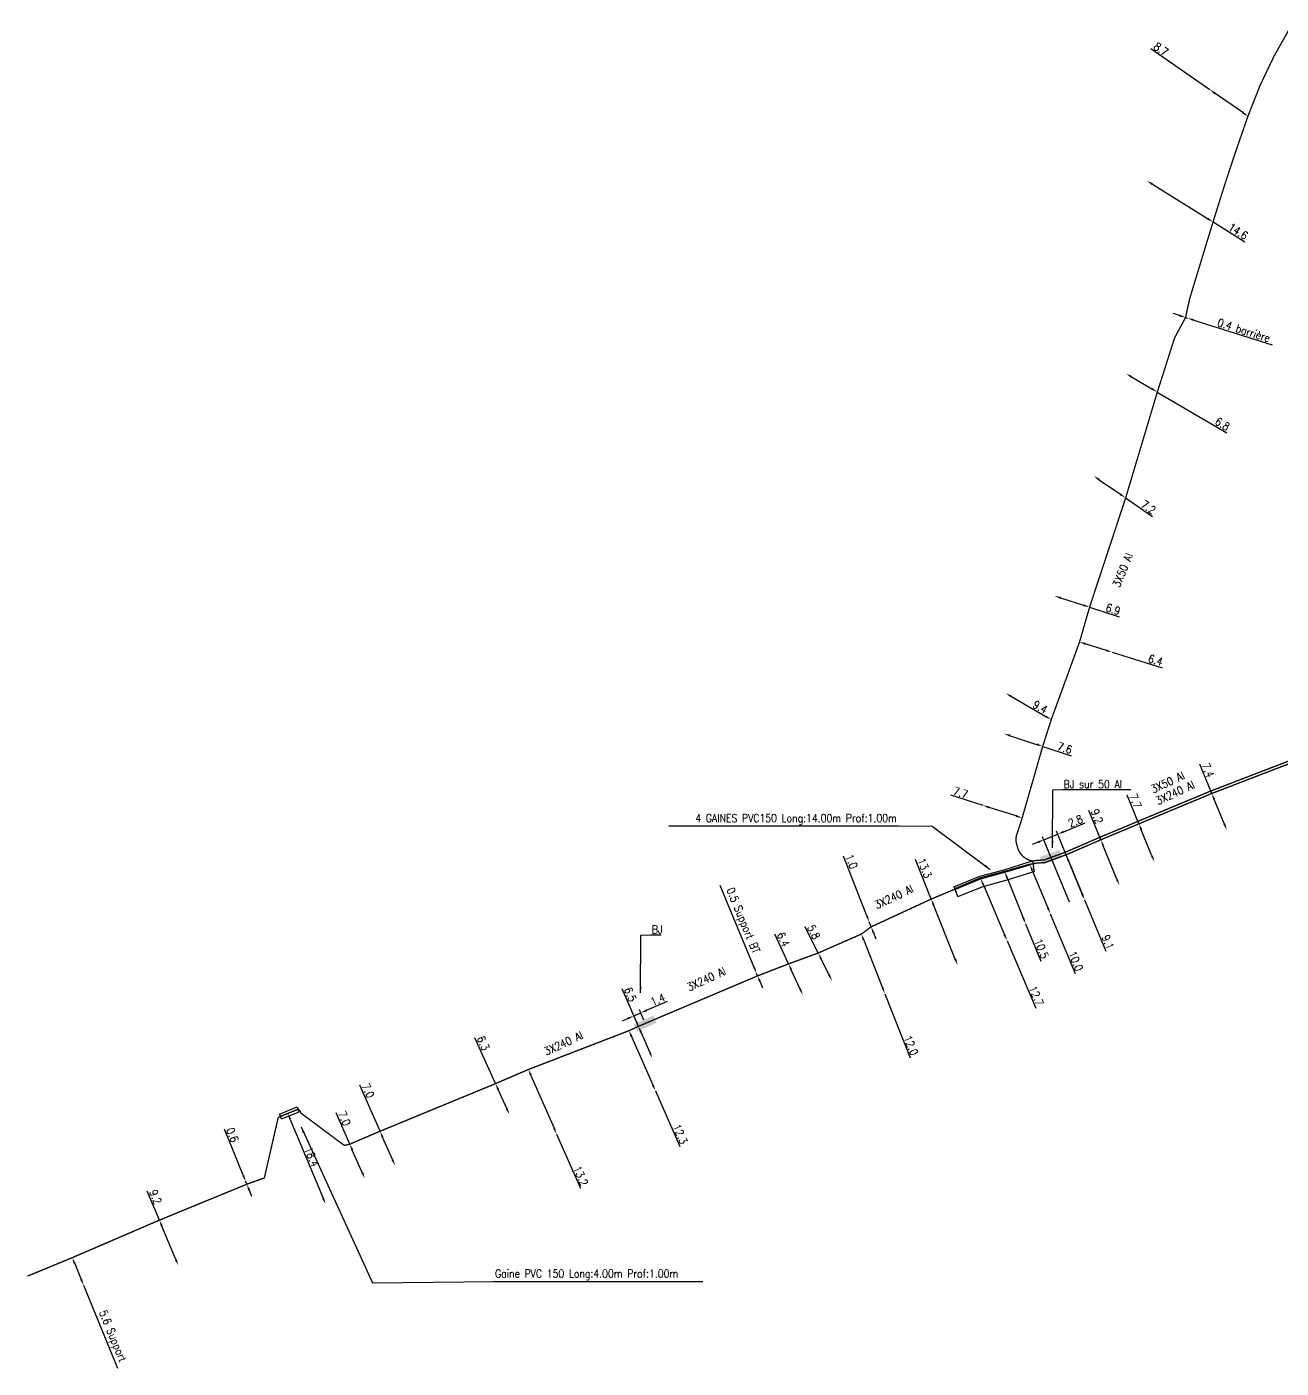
# Model space of a CAD drawing. Header units: millimetres. Extents: x 168000 to 168978, y 138000 to 138802.
# Drawn here: x 167999.9 to 168235, y 138185.5 to 138436.9 of the extents above; entities that cross this region are included whole.
import ezdxf
from ezdxf.enums import TextEntityAlignment as Align

# ---------------------------------------------------------------- set-up
doc = ezdxf.new("R2010")
doc.units = ezdxf.units.MM
doc.header["$PDMODE"] = 34
doc.layers.get('0').update_dxf_attribs({"linetype": 'CONTINUOUS'})
doc.layers.get('DEFPOINTS').update_dxf_attribs({"linetype": 'CONTINUOUS'})
for name, color, linetype in [('M_120', 5, 'M_ST_13'), ('M_300', 7, 'CONTINUOUS'), ('M_400', 7, 'CONTINUOUS')]:
    doc.layers.add(name, color=color, linetype=linetype)
doc.styles.add('M_ROMANS', font='ROMANS.shx', dxfattribs={"width": 0.75})
doc.styles.get("Standard").update_dxf_attribs({"font": 'romans.shx', "width": 0.85})
doc.linetypes.add('M_ST_13', pattern='A,5,-0.3,["oo",Standard,S=1.5,R=0,X=0,Y=-0.5],-3', length=8.3)
doc.dimstyles.get("Standard").update_dxf_attribs({"dimtxt": 1.5, "dimasz": 1.2, "dimexe": 0.625, "dimexo": 0.625, "dimgap": 0.25, "dimtad": 1, "dimdec": 1, "dimzin": 0, "dimdsep": 46, "dimtxsty": 'Standard', "dimcen": -0.5, "dimadec": 0, "dimazin": 0, "dimtfac": 1, "dimtdec": 1, "dimtmove": 0, "dimatfit": 3, "dimfxl": 1, "dimtolj": 1, "dimtzin": 0, "dimarcsym": 0})

# ---------------------------------------------------------------- blocks, each defined once
blk = doc.blocks.new('M_300_03')
at = {"color": 0, "linetype": 'Continuous'}
blk.add_solid([(-2, 0.75), (-2, -0.75), (2, 0.75), (2, -0.75)], dxfattribs=at)
at = {"color": 0, "linetype": 'Continuous', "style": 'M_ROMANS', "width": 0.75, "flags": 3}
for tag, p in [('DEF_LEG', (0, -10)), ('DEF_COUP', (0, -12.5)), ('DEF_TYPE', (0, -15))]:
    blk.add_attdef(tag, text='', height=1.2, dxfattribs=at).set_placement(p, align=Align.MIDDLE)
blk = doc.blocks.new('*D8')
at = {"layer": 'DEFPOINTS', "color": 0, "linetype": 'Continuous'}
for p in [(168093.87, 138241.5), (168099.17, 138229.4), (168099.17, 138229.4)]:
    blk.add_point(p, dxfattribs=at)
at = {"layer": 'M_120', "color": 0, "linetype": 'Continuous', "lineweight": -2}
for p, q in [((168094.36, 138240.4), (168098.69, 138230.5)), ((168099.17, 138229.4), (168103.62, 138219.26))]:
    blk.add_line(p, q, dxfattribs=at)
at = {"layer": 'M_120', "color": 0, "linetype": 'Continuous'}
for points in [[(168094.54, 138240.48), (168094.17, 138240.32), (168093.87, 138241.5)], [(168098.87, 138230.58), (168098.51, 138230.42), (168099.17, 138229.4)]]:
    blk.add_solid(points, dxfattribs=at)
at = {"layer": 'M_120', "color": 0, "linetype": 'Continuous', "insert": (168103.69, 138221.58), "char_height": 1.5, "attachment_point": 5, "rotation": 293.6582}
blk.add_mtext('\\A1;13.2', dxfattribs=at)
blk = doc.blocks.new('*D9')
at = {"layer": 'DEFPOINTS', "color": 0, "linetype": 'Continuous'}
for p in [(168112.74, 138248.78), (168117.67, 138237.51), (168117.67, 138237.51)]:
    blk.add_point(p, dxfattribs=at)
at = {"layer": 'M_120', "color": 0, "linetype": 'Continuous', "lineweight": -2}
for p, q in [((168113.22, 138247.68), (168117.19, 138238.61)), ((168117.67, 138237.51), (168122.24, 138227.07))]:
    blk.add_line(p, q, dxfattribs=at)
at = {"layer": 'M_120', "color": 0, "linetype": 'Continuous'}
for points in [[(168113.4, 138247.76), (168113.03, 138247.6), (168112.74, 138248.78)], [(168117.37, 138238.69), (168117.01, 138238.53), (168117.67, 138237.51)]]:
    blk.add_solid(points, dxfattribs=at)
at = {"layer": 'M_120', "color": 0, "linetype": 'Continuous', "insert": (168122.32, 138229.4), "char_height": 1.5, "attachment_point": 5, "rotation": 293.6582}
blk.add_mtext('\\A1;12.3', dxfattribs=at)
blk = doc.blocks.new('*D10')
at = {"layer": 'DEFPOINTS', "color": 0, "linetype": 'Continuous'}
for p in [(168113.65, 138251.55), (168114.51, 138249.58), (168115.79, 138250.14)]:
    blk.add_point(p, dxfattribs=at)
at = {"layer": 'M_120', "color": 0, "linetype": 'Continuous', "lineweight": -2}
for p, q in [((168116.03, 138252.59), (168119.93, 138254.29)), ((168112.55, 138251.07), (168111.45, 138250.59)), ((168114.26, 138250.16), (168113.4, 138252.13)), ((168113.65, 138251.55), (168114.93, 138252.11)), ((168115.54, 138250.72), (168114.68, 138252.68))]:
    blk.add_line(p, q, dxfattribs=at)
at = {"layer": 'M_120', "color": 0, "linetype": 'Continuous'}
for points in [[(168112.47, 138251.26), (168112.63, 138250.89), (168113.65, 138251.55)], [(168115.95, 138252.77), (168116.11, 138252.41), (168114.93, 138252.11)]]:
    blk.add_solid(points, dxfattribs=at)
at = {"layer": 'M_120', "color": 0, "linetype": 'Continuous', "insert": (168118.13, 138254.6), "char_height": 1.5, "attachment_point": 5, "rotation": 23.5615}
blk.add_mtext('\\A1;1.4', dxfattribs=at)
blk = doc.blocks.new('*D11')
at = {"layer": 'DEFPOINTS', "color": 0, "linetype": 'Continuous'}
for p in [(168114.51, 138249.58), (168117.1, 138243.63), (168117.1, 138243.63)]:
    blk.add_point(p, dxfattribs=at)
at = {"layer": 'M_120', "color": 0, "linetype": 'Continuous', "lineweight": -2}
for p, q in [((168114.51, 138249.58), (168111.45, 138256.6)), ((168116.62, 138244.73), (168114.99, 138248.48))]:
    blk.add_line(p, q, dxfattribs=at)
at = {"layer": 'M_120', "color": 0, "linetype": 'Continuous'}
for points in [[(168115.17, 138248.56), (168114.8, 138248.4), (168114.51, 138249.58)], [(168116.81, 138244.81), (168116.44, 138244.65), (168117.1, 138243.63)]]:
    blk.add_solid(points, dxfattribs=at)
at = {"layer": 'M_120', "color": 0, "linetype": 'Continuous', "insert": (168112.98, 138255.57), "char_height": 1.5, "attachment_point": 5, "rotation": 293.5615}
blk.add_mtext('\\A1;6.5', dxfattribs=at)
blk = doc.blocks.new('*D12')
at = {"layer": 'DEFPOINTS', "color": 0, "linetype": 'Continuous'}
for p in [(168136.65, 138259.51), (168136.65, 138259.51), (168136.84, 138259.05)]:
    blk.add_point(p, dxfattribs=at)
at = {"layer": 'M_120', "color": 0, "linetype": 'Continuous', "lineweight": -2}
for p, q in [((168136.19, 138260.62), (168129.84, 138276)), ((168136.84, 138259.05), (168136.65, 138259.51)), ((168137.3, 138257.94), (168137.75, 138256.83))]:
    blk.add_line(p, q, dxfattribs=at)
at = {"layer": 'M_120', "color": 0, "linetype": 'Continuous'}
for points in [[(168136.37, 138260.7), (168136, 138260.55), (168136.65, 138259.51)], [(168137.48, 138258.02), (168137.11, 138257.87), (168136.84, 138259.05)]]:
    blk.add_solid(points, dxfattribs=at)
at = {"layer": 'M_120', "color": 0, "linetype": 'Continuous', "insert": (168133.94, 138269.34), "char_height": 1.5, "attachment_point": 5, "rotation": 292.4376}
blk.add_mtext('\\A1;0.5 Support BT', dxfattribs=at)
blk = doc.blocks.new('*D13')
at = {"layer": 'DEFPOINTS', "color": 0, "linetype": 'Continuous'}
for p in [(168142.63, 138261.29), (168145.3, 138255.48), (168145.3, 138255.48)]:
    blk.add_point(p, dxfattribs=at)
at = {"layer": 'M_120', "color": 0, "linetype": 'Continuous', "lineweight": -2}
for p, q in [((168142.63, 138261.29), (168140.06, 138266.89)), ((168142.06, 138261.03), (168142.06, 138261.03)), ((168144.8, 138256.57), (168143.13, 138260.2))]:
    blk.add_line(p, q, dxfattribs=at)
at = {"layer": 'M_120', "color": 0, "linetype": 'Continuous'}
for points in [[(168143.31, 138260.29), (168142.95, 138260.12), (168142.63, 138261.29)], [(168144.98, 138256.65), (168144.62, 138256.48), (168145.3, 138255.48)]]:
    blk.add_solid(points, dxfattribs=at)
at = {"layer": 'M_120', "color": 0, "linetype": 'Continuous', "insert": (168141.63, 138265.87), "char_height": 1.5, "attachment_point": 5, "rotation": 294.6271}
blk.add_mtext('\\A1;6.4', dxfattribs=at)
blk = doc.blocks.new('*D14')
at = {"layer": 'DEFPOINTS', "color": 0, "linetype": 'Continuous'}
for p in [(168148.19, 138263.33), (168150.78, 138258.14), (168150.78, 138258.14)]:
    blk.add_point(p, dxfattribs=at)
at = {"layer": 'M_120', "color": 0, "linetype": 'Continuous', "lineweight": -2}
for p, q in [((168148.19, 138263.33), (168145.74, 138268.24)), ((168150.24, 138259.21), (168148.73, 138262.25))]:
    blk.add_line(p, q, dxfattribs=at)
at = {"layer": 'M_120', "color": 0, "linetype": 'Continuous'}
for points in [[(168148.9, 138262.34), (168148.55, 138262.16), (168148.19, 138263.33)], [(168150.42, 138259.3), (168150.06, 138259.12), (168150.78, 138258.14)]]:
    blk.add_solid(points, dxfattribs=at)
at = {"layer": 'M_120', "color": 0, "linetype": 'Continuous', "insert": (168147.35, 138267.26), "char_height": 1.5, "attachment_point": 5, "rotation": 296.4821}
blk.add_mtext('\\A1;5.8', dxfattribs=at)
blk = doc.blocks.new('*D15')
at = {"layer": 'DEFPOINTS', "color": 0, "linetype": 'Continuous'}
for p in [(168157.76, 138269.17), (168157.76, 138269.17), (168158.12, 138268.24)]:
    blk.add_point(p, dxfattribs=at)
at = {"layer": 'M_120', "color": 0, "linetype": 'Continuous', "lineweight": -2}
for p, q in [((168157.32, 138270.29), (168152.96, 138281.5)), ((168158.12, 138268.24), (168157.76, 138269.17)), ((168158.55, 138267.12), (168158.99, 138266))]:
    blk.add_line(p, q, dxfattribs=at)
at = {"layer": 'M_120', "color": 0, "linetype": 'Continuous'}
for points in [[(168157.51, 138270.36), (168157.13, 138270.21), (168157.76, 138269.17)], [(168158.74, 138267.19), (168158.37, 138267.05), (168158.12, 138268.24)]]:
    blk.add_solid(points, dxfattribs=at)
at = {"layer": 'M_120', "color": 0, "linetype": 'Continuous', "insert": (168154.43, 138280.47), "char_height": 1.5, "attachment_point": 5, "rotation": 291.2621}
blk.add_mtext('\\A1;1.0', dxfattribs=at)
blk = doc.blocks.new('*D16')
at = {"layer": 'DEFPOINTS', "color": 0, "linetype": 'Continuous'}
for p in [(168156.28, 138266.88), (168160.68, 138255.71), (168160.68, 138255.71)]:
    blk.add_point(p, dxfattribs=at)
at = {"layer": 'M_120', "color": 0, "linetype": 'Continuous', "lineweight": -2}
for p, q in [((168155.7, 138266.65), (168155.7, 138266.65)), ((168156.72, 138265.76), (168160.24, 138256.83)), ((168160.1, 138255.48), (168160.1, 138255.48)), ((168160.68, 138255.71), (168165.42, 138243.7))]:
    blk.add_line(p, q, dxfattribs=at)
at = {"layer": 'M_120', "color": 0, "linetype": 'Continuous'}
for points in [[(168156.91, 138265.83), (168156.53, 138265.69), (168156.28, 138266.88)], [(168160.43, 138256.9), (168160.06, 138256.76), (168160.68, 138255.71)]]:
    blk.add_solid(points, dxfattribs=at)
at = {"layer": 'M_120', "color": 0, "linetype": 'Continuous', "insert": (168165.58, 138246.02), "char_height": 1.5, "attachment_point": 5, "rotation": 291.531}
blk.add_mtext('\\A1;12.0', dxfattribs=at)
blk = doc.blocks.new('*D17')
at = {"layer": 'DEFPOINTS', "color": 0, "linetype": 'Continuous'}
for p in [(168169.38, 138273.44), (168174.31, 138261.09), (168174.31, 138261.09)]:
    blk.add_point(p, dxfattribs=at)
at = {"layer": 'M_120', "color": 0, "linetype": 'Continuous', "lineweight": -2}
for p, q in [((168169.38, 138273.44), (168166.44, 138280.83)), ((168173.86, 138262.2), (168169.83, 138272.33))]:
    blk.add_line(p, q, dxfattribs=at)
at = {"layer": 'M_120', "color": 0, "linetype": 'Continuous'}
for points in [[(168170.01, 138272.4), (168169.64, 138272.26), (168169.38, 138273.44)], [(168174.05, 138262.28), (168173.68, 138262.13), (168174.31, 138261.09)]]:
    blk.add_solid(points, dxfattribs=at)
at = {"layer": 'M_120', "color": 0, "linetype": 'Continuous', "insert": (168168.15, 138279.25), "char_height": 1.5, "attachment_point": 5, "rotation": 291.7246}
blk.add_mtext('\\A1;13.3', dxfattribs=at)
blk = doc.blocks.new('*D38')
at = {"layer": 'DEFPOINTS', "color": 0, "linetype": 'Continuous'}
for p in [(168221.59, 138425.12), (168221.59, 138425.12), (168228.73, 138420.15)]:
    blk.add_point(p, dxfattribs=at)
at = {"layer": 'M_120', "color": 0, "linetype": 'Continuous', "lineweight": -2}
for p, q in [((168221.59, 138425.12), (168210.56, 138432.77)), ((168221.94, 138425.63), (168221.94, 138425.63)), ((168227.75, 138420.84), (168222.57, 138424.43)), ((168229.09, 138420.67), (168229.09, 138420.67))]:
    blk.add_line(p, q, dxfattribs=at)
at = {"layer": 'M_120', "color": 0, "linetype": 'Continuous'}
for points in [[(168222.69, 138424.6), (168222.46, 138424.27), (168221.59, 138425.12)], [(168227.86, 138421), (168227.64, 138420.67), (168228.73, 138420.15)]]:
    blk.add_solid(points, dxfattribs=at)
at = {"layer": 'M_120', "color": 0, "linetype": 'Continuous', "insert": (168212.44, 138432.69), "char_height": 1.5, "attachment_point": 5, "rotation": 325.2313}
blk.add_mtext('\\A1;8.7', dxfattribs=at)
blk = doc.blocks.new('*D39')
at = {"layer": 'DEFPOINTS', "color": 0, "linetype": 'Continuous'}
for p in [(168209.8, 138408.05), (168209.8, 138408.05), (168222.19, 138400.33)]:
    blk.add_point(p, dxfattribs=at)
at = {"layer": 'M_120', "color": 0, "linetype": 'Continuous', "lineweight": -2}
for p, q in [((168210.82, 138407.41), (168221.17, 138400.96)), ((168222.19, 138400.33), (168228.16, 138396.61))]:
    blk.add_line(p, q, dxfattribs=at)
at = {"layer": 'M_120', "color": 0, "linetype": 'Continuous'}
for points in [[(168210.92, 138407.58), (168210.71, 138407.24), (168209.8, 138408.05)], [(168221.28, 138401.13), (168221.07, 138400.79), (168222.19, 138400.33)]]:
    blk.add_solid(points, dxfattribs=at)
at = {"layer": 'M_120', "color": 0, "linetype": 'Continuous', "insert": (168226.9, 138398.57), "char_height": 1.5, "attachment_point": 5, "rotation": 328.0848}
blk.add_mtext('\\A1;14.6', dxfattribs=at)
blk = doc.blocks.new('*D40')
at = {"layer": 'DEFPOINTS', "color": 0, "linetype": 'Continuous'}
for p in [(168217.04, 138382.43), (168217.42, 138382.31), (168217.42, 138382.31)]:
    blk.add_point(p, dxfattribs=at)
at = {"layer": 'M_120', "color": 0, "linetype": 'Continuous', "lineweight": -2}
for p, q in [((168215.9, 138382.79), (168214.75, 138383.15)), ((168217.04, 138382.43), (168217.42, 138382.31)), ((168218.57, 138381.95), (168233.29, 138377.28))]:
    blk.add_line(p, q, dxfattribs=at)
at = {"layer": 'M_120', "color": 0, "linetype": 'Continuous'}
for points in [[(168215.96, 138382.98), (168215.84, 138382.6), (168217.04, 138382.43)], [(168218.63, 138382.14), (168218.51, 138381.75), (168217.42, 138382.31)]]:
    blk.add_solid(points, dxfattribs=at)
at = {"layer": 'M_120', "color": 0, "linetype": 'Continuous', "insert": (168227.97, 138380.01), "char_height": 1.5, "attachment_point": 5, "rotation": 342.4199}
blk.add_mtext('\\A1;0.4 barrière', dxfattribs=at)
blk = doc.blocks.new('*D41')
at = {"layer": 'DEFPOINTS', "color": 0, "linetype": 'Continuous'}
for p in [(168205.89, 138371.91), (168205.89, 138371.91), (168211.75, 138368.46)]:
    blk.add_point(p, dxfattribs=at)
at = {"layer": 'M_120', "color": 0, "linetype": 'Continuous', "lineweight": -2}
for p, q in [((168206.92, 138371.3), (168210.72, 138369.07)), ((168211.75, 138368.46), (168224.77, 138360.82))]:
    blk.add_line(p, q, dxfattribs=at)
at = {"layer": 'M_120', "color": 0, "linetype": 'Continuous'}
for points in [[(168207.02, 138371.47), (168206.82, 138371.13), (168205.89, 138371.91)], [(168210.82, 138369.24), (168210.61, 138368.9), (168211.75, 138368.46)]]:
    blk.add_solid(points, dxfattribs=at)
at = {"layer": 'M_120', "color": 0, "linetype": 'Continuous', "insert": (168223.94, 138362.47), "char_height": 1.5, "attachment_point": 5, "rotation": 329.5905}
blk.add_mtext('\\A1;6.8', dxfattribs=at)
blk = doc.blocks.new('*D42')
at = {"layer": 'DEFPOINTS', "color": 0, "linetype": 'Continuous'}
for p in [(168199.88, 138352.7), (168199.88, 138352.7), (168205.81, 138348.61)]:
    blk.add_point(p, dxfattribs=at)
at = {"layer": 'M_120', "color": 0, "linetype": 'Continuous', "lineweight": -2}
for p, q in [((168200.87, 138352.02), (168204.82, 138349.29)), ((168205.81, 138348.61), (168210.83, 138345.16))]:
    blk.add_line(p, q, dxfattribs=at)
at = {"layer": 'M_120', "color": 0, "linetype": 'Continuous'}
for points in [[(168200.98, 138352.18), (168200.76, 138351.85), (168199.88, 138352.7)], [(168204.94, 138349.46), (168204.71, 138349.13), (168205.81, 138348.61)]]:
    blk.add_solid(points, dxfattribs=at)
at = {"layer": 'M_120', "color": 0, "linetype": 'Continuous', "insert": (168210.09, 138346.88), "char_height": 1.5, "attachment_point": 5, "rotation": 325.4485}
blk.add_mtext('\\A1;7.2', dxfattribs=at)
blk = doc.blocks.new('*D43')
at = {"layer": 'DEFPOINTS', "color": 0, "linetype": 'Continuous'}
for p in [(168192.48, 138330.25), (168192.48, 138330.25), (168199.05, 138328.13)]:
    blk.add_point(p, dxfattribs=at)
at = {"layer": 'M_120', "color": 0, "linetype": 'Continuous', "lineweight": -2}
for p, q in [((168193.63, 138329.88), (168197.91, 138328.5)), ((168199.05, 138328.13), (168204.6, 138326.33))]:
    blk.add_line(p, q, dxfattribs=at)
at = {"layer": 'M_120', "color": 0, "linetype": 'Continuous'}
for points in [[(168193.69, 138330.07), (168193.56, 138329.69), (168192.48, 138330.25)], [(168197.97, 138328.69), (168197.85, 138328.31), (168199.05, 138328.13)]]:
    blk.add_solid(points, dxfattribs=at)
at = {"layer": 'M_120', "color": 0, "linetype": 'Continuous', "insert": (168203.46, 138327.75), "char_height": 1.5, "attachment_point": 5, "rotation": 342.0886}
blk.add_mtext('\\A1;6.9', dxfattribs=at)
blk = doc.blocks.new('*D44')
at = {"layer": 'DEFPOINTS', "color": 0, "linetype": 'Continuous'}
for p in [(168197.17, 138321.61), (168203.28, 138319.7), (168203.28, 138319.7)]:
    blk.add_point(p, dxfattribs=at)
at = {"layer": 'M_120', "color": 0, "linetype": 'Continuous', "lineweight": -2}
for p, q in [((168198.32, 138321.25), (168202.14, 138320.06)), ((168203.28, 138319.7), (168212.63, 138316.77))]:
    blk.add_line(p, q, dxfattribs=at)
at = {"layer": 'M_120', "color": 0, "linetype": 'Continuous'}
for points in [[(168198.38, 138321.44), (168198.26, 138321.06), (168197.17, 138321.61)], [(168202.2, 138320.25), (168202.08, 138319.87), (168203.28, 138319.7)]]:
    blk.add_solid(points, dxfattribs=at)
at = {"layer": 'M_120', "color": 0, "linetype": 'Continuous', "insert": (168211.41, 138318.2), "char_height": 1.5, "attachment_point": 5, "rotation": 342.6179}
blk.add_mtext('\\A1;6.4', dxfattribs=at)
blk = doc.blocks.new('*D45')
at = {"layer": 'DEFPOINTS', "color": 0, "linetype": 'Continuous'}
for p in [(168183.05, 138304.43), (168183.05, 138304.43), (168190.27, 138302.06)]:
    blk.add_point(p, dxfattribs=at)
at = {"layer": 'M_120', "color": 0, "linetype": 'Continuous', "lineweight": -2}
for p, q in [((168183.25, 138305.02), (168183.25, 138305.02)), ((168184.19, 138304.06), (168189.13, 138302.43)), ((168190.27, 138302.06), (168195.6, 138300.31)), ((168190.47, 138302.65), (168190.47, 138302.65))]:
    blk.add_line(p, q, dxfattribs=at)
at = {"layer": 'M_120', "color": 0, "linetype": 'Continuous'}
for points in [[(168184.26, 138304.25), (168184.13, 138303.87), (168183.05, 138304.43)], [(168189.2, 138302.62), (168189.07, 138302.24), (168190.27, 138302.06)]]:
    blk.add_solid(points, dxfattribs=at)
at = {"layer": 'M_120', "color": 0, "linetype": 'Continuous', "insert": (168194.41, 138301.75), "char_height": 1.5, "attachment_point": 5, "rotation": 341.8009}
blk.add_mtext('\\A1;7.6', dxfattribs=at)
blk = doc.blocks.new('*D46')
at = {"layer": 'DEFPOINTS', "color": 0, "linetype": 'Continuous'}
for p in [(168179.08, 138290.99), (168179.08, 138290.99), (168186.42, 138288.65)]:
    blk.add_point(p, dxfattribs=at)
at = {"layer": 'M_120', "color": 0, "linetype": 'Continuous', "lineweight": -2}
for p, q in [((168179.08, 138290.99), (168173.07, 138292.91)), ((168185.27, 138289.01), (168180.22, 138290.63))]:
    blk.add_line(p, q, dxfattribs=at)
at = {"layer": 'M_120', "color": 0, "linetype": 'Continuous'}
for points in [[(168180.28, 138290.82), (168180.16, 138290.44), (168179.08, 138290.99)], [(168185.33, 138289.21), (168185.21, 138288.82), (168186.42, 138288.65)]]:
    blk.add_solid(points, dxfattribs=at)
at = {"layer": 'M_120', "color": 0, "linetype": 'Continuous', "insert": (168174.88, 138293.38), "char_height": 1.5, "attachment_point": 5, "rotation": 342.2878}
blk.add_mtext('\\A1;7.7', dxfattribs=at)
blk = doc.blocks.new('*D47')
at = {"layer": 'DEFPOINTS', "color": 0, "linetype": 'Continuous'}
for p in [(168178.61, 138277.31), (168183.59, 138265.63), (168183.59, 138265.63)]:
    blk.add_point(p, dxfattribs=at)
at = {"layer": 'M_120', "color": 0, "linetype": 'Continuous', "lineweight": -2}
for p, q in [((168179.08, 138276.21), (168183.12, 138266.73)), ((168183.59, 138265.63), (168188.98, 138252.98))]:
    blk.add_line(p, q, dxfattribs=at)
at = {"layer": 'M_120', "color": 0, "linetype": 'Continuous'}
for points in [[(168179.27, 138276.29), (168178.9, 138276.13), (168178.61, 138277.31)], [(168183.3, 138266.81), (168182.94, 138266.66), (168183.59, 138265.63)]]:
    blk.add_solid(points, dxfattribs=at)
at = {"layer": 'M_120', "color": 0, "linetype": 'Continuous', "insert": (168189.07, 138255.31), "char_height": 1.5, "attachment_point": 5, "rotation": 293.078}
blk.add_mtext('\\A1;12.7', dxfattribs=at)
blk = doc.blocks.new('*D48')
at = {"layer": 'DEFPOINTS', "color": 0, "linetype": 'Continuous'}
for p in [(168183.14, 138278.54), (168187.07, 138268.8), (168187.07, 138268.8)]:
    blk.add_point(p, dxfattribs=at)
at = {"layer": 'M_120', "color": 0, "linetype": 'Continuous', "lineweight": -2}
for p, q in [((168183.59, 138277.43), (168186.62, 138269.91)), ((168187.07, 138268.8), (168189.89, 138261.82))]:
    blk.add_line(p, q, dxfattribs=at)
at = {"layer": 'M_120', "color": 0, "linetype": 'Continuous'}
for points in [[(168183.78, 138277.5), (168183.41, 138277.35), (168183.14, 138278.54)], [(168186.81, 138269.99), (168186.44, 138269.84), (168187.07, 138268.8)]]:
    blk.add_solid(points, dxfattribs=at)
at = {"layer": 'M_120', "color": 0, "linetype": 'Continuous', "insert": (168190.03, 138264.14), "char_height": 1.5, "attachment_point": 5, "rotation": 291.9942}
blk.add_mtext('\\A1;10.5', dxfattribs=at)
blk = doc.blocks.new('*D49')
at = {"layer": 'DEFPOINTS', "color": 0, "linetype": 'Continuous'}
for p in [(168187.85, 138279.93), (168191.69, 138270.69), (168191.69, 138270.69)]:
    blk.add_point(p, dxfattribs=at)
at = {"layer": 'M_120', "color": 0, "linetype": 'Continuous', "lineweight": -2}
for p, q in [((168187.28, 138279.69), (168187.28, 138279.69)), ((168188.31, 138278.82), (168191.23, 138271.8)), ((168191.11, 138270.45), (168191.11, 138270.45)), ((168191.69, 138270.69), (168196.34, 138259.5))]:
    blk.add_line(p, q, dxfattribs=at)
at = {"layer": 'M_120', "color": 0, "linetype": 'Continuous'}
for points in [[(168188.5, 138278.89), (168188.13, 138278.74), (168187.85, 138279.93)], [(168191.41, 138271.88), (168191.05, 138271.72), (168191.69, 138270.69)]]:
    blk.add_solid(points, dxfattribs=at)
at = {"layer": 'M_120', "color": 0, "linetype": 'Continuous', "insert": (168196.46, 138261.82), "char_height": 1.5, "attachment_point": 5, "rotation": 292.5635}
blk.add_mtext('\\A1;10.0', dxfattribs=at)
blk = doc.blocks.new('*D50')
at = {"layer": 'DEFPOINTS', "color": 0, "linetype": 'Continuous'}
for p in [(168194.63, 138281.73), (168198.12, 138273.32), (168198.12, 138273.32)]:
    blk.add_point(p, dxfattribs=at)
at = {"layer": 'M_120', "color": 0, "linetype": 'Continuous', "lineweight": -2}
for p, q in [((168195.09, 138280.62), (168197.66, 138274.43)), ((168198.12, 138273.32), (168202.11, 138263.69))]:
    blk.add_line(p, q, dxfattribs=at)
at = {"layer": 'M_120', "color": 0, "linetype": 'Continuous'}
for points in [[(168195.28, 138280.7), (168194.91, 138280.54), (168194.63, 138281.73)], [(168197.84, 138274.51), (168197.47, 138274.35), (168198.12, 138273.32)]]:
    blk.add_solid(points, dxfattribs=at)
at = {"layer": 'M_120', "color": 0, "linetype": 'Continuous', "insert": (168202.5, 138265.37), "char_height": 1.5, "attachment_point": 5, "rotation": 292.5282}
blk.add_mtext('\\A1;9.1', dxfattribs=at)
blk = doc.blocks.new('*D51')
at = {"layer": 'DEFPOINTS', "color": 0, "linetype": 'Continuous'}
for p in [(168201.16, 138284.55), (168204.63, 138276.03), (168204.63, 138276.03)]:
    blk.add_point(p, dxfattribs=at)
at = {"layer": 'M_120', "color": 0, "linetype": 'Continuous', "lineweight": -2}
for p, q in [((168201.16, 138284.55), (168198.93, 138290.03)), ((168204.18, 138277.14), (168201.61, 138283.44))]:
    blk.add_line(p, q, dxfattribs=at)
at = {"layer": 'M_120', "color": 0, "linetype": 'Continuous'}
for points in [[(168201.8, 138283.52), (168201.43, 138283.37), (168201.16, 138284.55)], [(168204.36, 138277.22), (168203.99, 138277.07), (168204.63, 138276.03)]]:
    blk.add_solid(points, dxfattribs=at)
at = {"layer": 'M_120', "color": 0, "linetype": 'Continuous', "insert": (168200.45, 138288.94), "char_height": 1.5, "attachment_point": 5, "rotation": 292.1572}
blk.add_mtext('\\A1;9.2', dxfattribs=at)
blk = doc.blocks.new('*D52')
at = {"layer": 'DEFPOINTS', "color": 0, "linetype": 'Continuous'}
for p in [(168208.3, 138287.54), (168211.2, 138280.41), (168211.2, 138280.41)]:
    blk.add_point(p, dxfattribs=at)
at = {"layer": 'M_120', "color": 0, "linetype": 'Continuous', "lineweight": -2}
for p, q in [((168208.3, 138287.54), (168206.11, 138292.9)), ((168210.75, 138281.52), (168208.75, 138286.43))]:
    blk.add_line(p, q, dxfattribs=at)
at = {"layer": 'M_120', "color": 0, "linetype": 'Continuous'}
for points in [[(168208.94, 138286.5), (168208.57, 138286.35), (168208.3, 138287.54)], [(168210.93, 138281.6), (168210.56, 138281.44), (168211.2, 138280.41)]]:
    blk.add_solid(points, dxfattribs=at)
at = {"layer": 'M_120', "color": 0, "linetype": 'Continuous', "insert": (168207.64, 138291.81), "char_height": 1.5, "attachment_point": 5, "rotation": 292.1585}
blk.add_mtext('\\A1;7.7', dxfattribs=at)
blk = doc.blocks.new('*D53')
at = {"layer": 'DEFPOINTS', "color": 0, "linetype": 'Continuous'}
for p in [(168221.96, 138293.23), (168224.77, 138286.38), (168224.77, 138286.38)]:
    blk.add_point(p, dxfattribs=at)
at = {"layer": 'M_120', "color": 0, "linetype": 'Continuous', "lineweight": -2}
for p, q in [((168221.96, 138293.23), (168219.71, 138298.7)), ((168224.31, 138287.49), (168222.41, 138292.12)), ((168222.54, 138293.47), (168222.54, 138293.47)), ((168225.35, 138286.62), (168225.35, 138286.62))]:
    blk.add_line(p, q, dxfattribs=at)
at = {"layer": 'M_120', "color": 0, "linetype": 'Continuous'}
for points in [[(168222.6, 138292.19), (168222.23, 138292.04), (168221.96, 138293.23)], [(168224.5, 138287.57), (168224.13, 138287.42), (168224.77, 138286.38)]]:
    blk.add_solid(points, dxfattribs=at)
at = {"layer": 'M_120', "color": 0, "linetype": 'Continuous', "insert": (168221.25, 138297.58), "char_height": 1.5, "attachment_point": 5, "rotation": 292.3223}
blk.add_mtext('\\A1;7.4', dxfattribs=at)
blk = doc.blocks.new('*D88')
at = {"layer": 'DEFPOINTS', "color": 0, "linetype": 'Continuous'}
for p in [(168087.72, 138238.85), (168090.31, 138233.11), (168090.31, 138233.11)]:
    blk.add_point(p, dxfattribs=at)
at = {"layer": 'M_120', "color": 0, "linetype": 'Continuous', "lineweight": -2}
for p, q in [((168087.72, 138238.85), (168083.86, 138247.44)), ((168089.82, 138234.2), (168088.22, 138237.76))]:
    blk.add_line(p, q, dxfattribs=at)
at = {"layer": 'M_120', "color": 0, "linetype": 'Continuous'}
for points in [[(168088.4, 138237.84), (168088.03, 138237.68), (168087.72, 138238.85)], [(168090, 138234.28), (168089.63, 138234.12), (168090.31, 138233.11)]]:
    blk.add_solid(points, dxfattribs=at)
at = {"layer": 'M_120', "color": 0, "linetype": 'Continuous', "insert": (168085.41, 138246.43), "char_height": 1.5, "attachment_point": 5, "rotation": 294.2291}
blk.add_mtext('\\A1;6.3', dxfattribs=at)
blk = doc.blocks.new('*D89')
at = {"layer": 'DEFPOINTS', "color": 0, "linetype": 'Continuous'}
for p in [(168060.4, 138227.51), (168063.21, 138221.1), (168063.21, 138221.1)]:
    blk.add_point(p, dxfattribs=at)
at = {"layer": 'M_120', "color": 0, "linetype": 'Continuous', "lineweight": -2}
for p, q in [((168060.4, 138227.51), (168057.83, 138233.38)), ((168062.73, 138222.2), (168060.88, 138226.41))]:
    blk.add_line(p, q, dxfattribs=at)
at = {"layer": 'M_120', "color": 0, "linetype": 'Continuous'}
for points in [[(168061.07, 138226.5), (168060.7, 138226.33), (168060.4, 138227.51)], [(168062.91, 138222.28), (168062.55, 138222.12), (168063.21, 138221.1)]]:
    blk.add_solid(points, dxfattribs=at)
at = {"layer": 'M_120', "color": 0, "linetype": 'Continuous', "insert": (168059.38, 138232.33), "char_height": 1.5, "attachment_point": 5, "rotation": 293.6746}
blk.add_mtext('\\A1;7.0', dxfattribs=at)
blk = doc.blocks.new('*D90')
at = {"layer": 'DEFPOINTS', "color": 0, "linetype": 'Continuous'}
for p in [(168066.07, 138229.93), (168068.88, 138223.52), (168068.88, 138223.52)]:
    blk.add_point(p, dxfattribs=at)
at = {"layer": 'M_120', "color": 0, "linetype": 'Continuous', "lineweight": -2}
for p, q in [((168066.07, 138229.93), (168062.28, 138238.59)), ((168068.4, 138224.61), (168066.56, 138228.83))]:
    blk.add_line(p, q, dxfattribs=at)
at = {"layer": 'M_120', "color": 0, "linetype": 'Continuous'}
for points in [[(168066.74, 138228.91), (168066.37, 138228.75), (168066.07, 138229.93)], [(168068.59, 138224.7), (168068.22, 138224.53), (168068.88, 138223.52)]]:
    blk.add_solid(points, dxfattribs=at)
at = {"layer": 'M_120', "color": 0, "linetype": 'Continuous', "insert": (168063.83, 138237.53), "char_height": 1.5, "attachment_point": 5, "rotation": 293.6746}
blk.add_mtext('\\A1;7.0', dxfattribs=at)
blk = doc.blocks.new('*D91')
at = {"layer": 'DEFPOINTS', "color": 0, "linetype": 'Continuous'}
for p in [(168008.39, 138206.24), (168010.52, 138201.06), (168010.52, 138201.06)]:
    blk.add_point(p, dxfattribs=at)
at = {"layer": 'M_120', "color": 0, "linetype": 'Continuous', "lineweight": -2}
for p, q in [((168008.97, 138206.47), (168008.97, 138206.47)), ((168008.85, 138205.13), (168010.06, 138202.17)), ((168010.52, 138201.06), (168016.89, 138185.53)), ((168011.1, 138201.29), (168011.1, 138201.29))]:
    blk.add_line(p, q, dxfattribs=at)
at = {"layer": 'M_120', "color": 0, "linetype": 'Continuous'}
for points in [[(168009.03, 138205.2), (168008.66, 138205.05), (168008.39, 138206.24)], [(168010.25, 138202.24), (168009.88, 138202.09), (168010.52, 138201.06)]]:
    blk.add_solid(points, dxfattribs=at)
at = {"layer": 'M_120', "color": 0, "linetype": 'Continuous', "insert": (168015.8, 138191.49), "char_height": 1.5, "attachment_point": 5, "rotation": 292.3223}
blk.add_mtext('\\A1;5.6 Support', dxfattribs=at)
blk = doc.blocks.new('*D93')
at = {"layer": 'DEFPOINTS', "color": 0, "linetype": 'Continuous'}
for p in [(168040.87, 138220.55), (168040.87, 138220.55), (168041.1, 138220)]:
    blk.add_point(p, dxfattribs=at)
at = {"layer": 'M_120', "color": 0, "linetype": 'Continuous', "lineweight": -2}
for p, q in [((168040.42, 138221.67), (168036.9, 138230.32)), ((168041.1, 138220), (168040.87, 138220.55)), ((168041.55, 138218.89), (168042.01, 138217.78))]:
    blk.add_line(p, q, dxfattribs=at)
at = {"layer": 'M_120', "color": 0, "linetype": 'Continuous'}
for points in [[(168040.61, 138221.74), (168040.24, 138221.59), (168040.87, 138220.55)], [(168041.74, 138218.96), (168041.37, 138218.81), (168041.1, 138220)]]:
    blk.add_solid(points, dxfattribs=at)
at = {"layer": 'M_120', "color": 0, "linetype": 'Continuous', "insert": (168038.42, 138229.23), "char_height": 1.5, "attachment_point": 5, "rotation": 292.1452}
blk.add_mtext('\\A1;0.6', dxfattribs=at)
blk = doc.blocks.new('*D98')
at = {"color": 0, "linetype": 'ByBlock'}
for p, q in [((168197.88, 138273.9), (168192.85, 138286.19)), ((168194.2, 138286.07), (168198.25, 138287.72)), ((168189.39, 138284.1), (168188.28, 138283.64)), ((168195.29, 138272.84), (168190.26, 138285.13)), ((168190.5, 138284.55), (168193.09, 138285.61))]:
    blk.add_line(p, q, dxfattribs=at)
for points in [[(168194.12, 138286.25), (168194.28, 138285.88), (168193.09, 138285.61)], [(168189.31, 138284.28), (168189.46, 138283.91), (168190.5, 138284.55)]]:
    blk.add_solid(points, dxfattribs=at)
at = {"layer": 'DEFPOINTS', "color": 0, "linetype": 'ByBlock'}
for p in [(168193.09, 138285.61), (168195.53, 138272.26), (168198.12, 138273.32)]:
    blk.add_point(p, dxfattribs=at)
at = {"color": 0, "linetype": 'ByBlock', "insert": (168196.4, 138288.05), "char_height": 1.5, "attachment_point": 5, "rotation": 22.2574}
blk.add_mtext('\\A1;2.8', dxfattribs=at)
blk = doc.blocks.new('*D99')
at = {"color": 0, "linetype": 'ByBlock'}
blk.add_line((168184.39, 138311.4), (168190.83, 138307.67), dxfattribs=at)
for points in [[(168184.49, 138311.57), (168184.29, 138311.23), (168183.35, 138312)], [(168190.93, 138307.84), (168190.73, 138307.5), (168191.87, 138307.07)]]:
    blk.add_solid(points, dxfattribs=at)
at = {"layer": 'DEFPOINTS', "color": 0, "linetype": 'ByBlock'}
for p in [(168183.35, 138312), (168191.87, 138307.07), (168191.87, 138307.07)]:
    blk.add_point(p, dxfattribs=at)
at = {"color": 0, "linetype": 'ByBlock', "insert": (168189.8, 138309.42), "char_height": 1.5, "attachment_point": 5, "rotation": 329.9527}
blk.add_mtext('\\A1;9.4', dxfattribs=at)
blk = doc.blocks.new('*D141')
at = {"layer": 'DEFPOINTS', "color": 0, "linetype": 'Continuous'}
for p in [(168048.78, 138233.26), (168055.86, 138216.28), (168055.86, 138216.28)]:
    blk.add_point(p, dxfattribs=at)
at = {"layer": 'M_120', "color": 0, "linetype": 'Continuous', "lineweight": -2}
blk.add_line((168049.24, 138232.15), (168055.39, 138217.38), dxfattribs=at)
at = {"layer": 'M_120', "color": 0, "linetype": 'Continuous'}
for points in [[(168049.43, 138232.23), (168049.06, 138232.08), (168048.78, 138233.26)], [(168055.58, 138217.46), (168055.21, 138217.31), (168055.86, 138216.28)]]:
    blk.add_solid(points, dxfattribs=at)
at = {"layer": 'M_120', "color": 0, "linetype": 'Continuous', "insert": (168053.24, 138225.15), "char_height": 1.5, "attachment_point": 5, "rotation": 292.6166}
blk.add_mtext('\\A1;18.4', dxfattribs=at)
blk = doc.blocks.new('*D143')
at = {"layer": 'DEFPOINTS', "color": 0, "linetype": 'Continuous'}
for p in [(168024.72, 138213.27), (168028.26, 138204.78), (168028.26, 138204.78)]:
    blk.add_point(p, dxfattribs=at)
at = {"layer": 'M_120', "color": 0, "linetype": 'Continuous', "lineweight": -2}
for p, q in [((168024.72, 138213.27), (168022.46, 138218.7)), ((168027.8, 138205.88), (168025.18, 138212.16))]:
    blk.add_line(p, q, dxfattribs=at)
at = {"layer": 'M_120', "color": 0, "linetype": 'Continuous'}
for points in [[(168025.37, 138212.24), (168025, 138212.08), (168024.72, 138213.27)], [(168027.98, 138205.96), (168027.61, 138205.81), (168028.26, 138204.78)]]:
    blk.add_solid(points, dxfattribs=at)
at = {"layer": 'M_120', "color": 0, "linetype": 'Continuous', "insert": (168023.99, 138217.62), "char_height": 1.5, "attachment_point": 5, "rotation": 292.6166}
blk.add_mtext('\\A1;9.2', dxfattribs=at)

msp = doc.modelspace()

# ---------------------------------------------------------------- linework, layer by layer
at = {"layer": 'M_120', "const_width": 0.25}
for points in [[(168239.75, 138300.61), (168221.77, 138293.69), (168208.11, 138288), (168200.96, 138285.01), (168194.45, 138282.19), (168191.83, 138281.24), (168190.58, 138280.78), (168188.98, 138280.66), (168188.43, 138280.55), (168188.43, 138280.55, -0.31487), (168185.47, 138283.44, -0.198494), (168185.53, 138285.87), (168186.42, 138288.65), (168190.27, 138302.06), (168191.87, 138307.07), (168197.17, 138321.61), (168199.05, 138328.13), (168205.81, 138348.61), (168211.75, 138368.46), (168214.97, 138378.56), (168217.04, 138382.43), (168217.81, 138385.96), (168222.19, 138400.33, -0.011382), (168228.73, 138420.15, -0.051369), (168236.63, 138436.74, -0.028444)], [(168239.94, 138300.15), (168221.96, 138293.23), (168208.3, 138287.54), (168201.16, 138284.55), (168194.63, 138281.73), (168192, 138280.77), (168190.69, 138280.29), (168189.04, 138280.17), (168187.85, 138279.93), (168183.14, 138278.54), (168178.61, 138277.31), (168169.38, 138273.44), (168158.12, 138268.24), (168156.28, 138266.88), (168148.19, 138263.33), (168142.63, 138261.29), (168136.84, 138259.05), (168115.79, 138250.14), (168114.51, 138249.58), (168112.74, 138248.78), (168093.87, 138241.5), (168087.92, 138238.95), (168087.72, 138238.85), (168066.07, 138229.93), (168060.4, 138227.51), (168059.38, 138227.27), (168051.34, 138233.26, -0.140758), (168051.17, 138233.48), (168051.1, 138233.65, 0.418402), (168050.45, 138233.94), (168048.78, 138233.26), (168047.24, 138232.64, 0.24467), (168046.94, 138232.29), (168044.39, 138221.18), (168041.1, 138220), (168024.72, 138213.27), (168008.39, 138206.24), (168000.39, 138202.94), (168000, 138202.78)]]:
    msp.add_lwpolyline(points, format="xyb", dxfattribs=at)
at = {"layer": 'M_120', "linetype": 'Continuous', "flags": 128}
msp.add_lwpolyline([(168187.83, 138280), (168183.12, 138278.61), (168178.59, 138277.39), (168173.76, 138275.36), (168173.82, 138275.22), (168178.64, 138277.24), (168183.16, 138278.47), (168187.87, 138279.85)], close=True, dxfattribs=at)
at = {"layer": 'M_400', "color": 7, "linetype": 'CONTINUOUS'}
for p, q in [((168178.5, 138277.72), (168183.04, 138278.95)), ((168183.04, 138278.95), (168187.73, 138280.41)), ((168187.73, 138280.41), (168188.35, 138280.54)), ((168188.35, 138280.54), (168188.55, 138279.56)), ((168188.75, 138278.58), (168188.55, 138279.56)), ((168173.61, 138275.76), (168178.5, 138277.72)), ((168179.13, 138275.82), (168183.6, 138277.03)), ((168183.6, 138277.03), (168188.23, 138278.47)), ((168188.23, 138278.47), (168188.75, 138278.58)), ((168173.61, 138275.76), (168173.98, 138274.83)), ((168174.35, 138273.9), (168173.98, 138274.83)), ((168174.35, 138273.9), (168179.13, 138275.82)), ((168047.21, 138233.16), (168050.55, 138234.52)), ((168047.59, 138232.24), (168050.92, 138233.59)), ((168050.55, 138234.52), (168050.74, 138234.05)), ((168050.92, 138233.59), (168050.74, 138234.05)), ((168047.21, 138233.16), (168047.4, 138232.7)), ((168047.59, 138232.24), (168047.4, 138232.7))]:
    msp.add_line(p, q, dxfattribs=at)

# ---------------------------------------------------------------- block references
at = {"layer": 'M_300'}
for p, rotation in [((168191.84, 138281.28), 20.07381159419393), ((168115.79, 138250.14), 203.9529662564307)]:
    msp.add_blockref('M_300_03', p, dxfattribs=dict(at, rotation=rotation))

# ---------------------------------------------------------------- texts
at = {"layer": 'M_120', "char_height": 1.5, "attachment_point": 4}
for s, insert, rotation in [('\\A1;3X50 Al', (168203.98, 138332), 67.5004), ('\\A1;3X50 Al', (168210.66, 138293.91), 24.8961), ('\\A1;3X240 Al', (168211.56, 138291.73), 24.8961), ('\\A1;3X240 Al', (168158.86, 138272.22), 24.8961), ('\\A1;3X240 Al', (168123.7, 138256.81), 24.8961), ('\\A1;3X240 Al', (168096.92, 138244.78), 24.8961)]:
    msp.add_mtext(s, dxfattribs=dict(at, insert=insert, rotation=rotation))
at = {"layer": 'M_120', "char_height": 1.5}
for s, insert, attachment_point in [('\\A1;BJ sur 50 Al', (168194.2, 138294.96), 4), ('\\A1;4 GAINES PVC150 Long:14.00m Prof:1.00m', (168162.92, 138288.36), 6), ('\\A1;BJ ', (168117, 138267.76), 4), ('\\A1;Gaine PVC 150 Long:4.00m Prof:1.00m', (168087.64, 138203.01), 4)]:
    msp.add_mtext(s, dxfattribs=dict(at, insert=insert, attachment_point=attachment_point))

# ---------------------------------------------------------------- dimensions: what is measured, and where the dimension line sits
at = {"layer": 'M_120', "linetype": 'Continuous'}
for base, p1, p2, angle, picture, middle in [((168221.59, 138425.12), (168228.73, 138420.15), (168221.59, 138425.12), 145.2313, '*D38', (168211.87, 138431.87)), ((168209.8, 138408.05), (168222.19, 138400.33), (168209.8, 138408.05), 148.0848, '*D39', (168226.38, 138397.72)), ((168205.89, 138371.91), (168211.75, 138368.46), (168205.89, 138371.91), 149.5905, '*D41', (168223.43, 138361.61)), ((168199.88, 138352.7), (168205.81, 138348.61), (168199.88, 138352.7), 145.4485, '*D42', (168209.52, 138346.06)), ((168192.48, 138330.25), (168199.05, 138328.13), (168192.48, 138330.25), 162.0886, '*D43', (168203.15, 138326.8)), ((168203.28, 138319.7), (168197.17, 138321.61), (168203.28, 138319.7), 342.6179, '*D44', (168211.12, 138317.25)), ((168183.05, 138304.43), (168190.27, 138302.06), (168183.05, 138304.43), 161.8009, '*D45', (168194.09, 138300.8)), ((168224.77, 138286.38), (168221.96, 138293.23), (168224.77, 138286.38), 292.3223, '*D53', (168220.33, 138297.2)), ((168179.08, 138290.99), (168186.42, 138288.65), (168179.08, 138290.99), 162.2878, '*D46', (168174.58, 138292.43)), ((168211.2, 138280.41), (168208.3, 138287.54), (168211.2, 138280.41), 292.1585, '*D52', (168206.71, 138291.43)), ((168204.63, 138276.03), (168201.16, 138284.55), (168204.63, 138276.03), 292.1572, '*D51', (168199.53, 138288.56)), ((168157.76, 138269.17), (168158.12, 138268.24), (168157.76, 138269.17), 111.2621, '*D15', (168153.5, 138280.11)), ((168174.31, 138261.09), (168169.38, 138273.44), (168174.31, 138261.09), 291.7246, '*D17', (168167.22, 138278.88)), ((168198.12, 138273.32), (168194.63, 138281.73), (168198.12, 138273.32), 292.5282, '*D50', (168201.58, 138264.99)), ((168191.69, 138270.69), (168187.85, 138279.93), (168191.69, 138270.69), 292.5635, '*D49', (168195.53, 138261.44)), ((168183.59, 138265.63), (168178.61, 138277.31), (168183.59, 138265.63), 293.078, '*D47', (168188.15, 138254.92)), ((168187.07, 138268.8), (168183.14, 138278.54), (168187.07, 138268.8), 291.9942, '*D48', (168189.11, 138263.77)), ((168150.78, 138258.14), (168148.19, 138263.33), (168150.78, 138258.14), 296.4821, '*D14', (168146.45, 138266.82)), ((168145.3, 138255.48), (168142.63, 138261.29), (168145.3, 138255.48), 294.6271, '*D13', (168140.73, 138265.45)), ((168160.68, 138255.71), (168156.28, 138266.88), (168160.68, 138255.71), 291.531, '*D16', (168164.65, 138245.65)), ((168117.1, 138243.63), (168114.51, 138249.58), (168117.1, 138243.63), 293.5615, '*D11', (168112.07, 138255.17)), ((168113.65, 138251.55), (168115.79, 138250.14), (168114.51, 138249.58), 203.5615, '*D10', (168118.53, 138253.68)), ((168117.67, 138237.51), (168112.74, 138248.78), (168117.67, 138237.51), 293.6582, '*D9', (168121.4, 138229)), ((168090.31, 138233.11), (168087.72, 138238.85), (168090.31, 138233.11), 294.2291, '*D88', (168084.5, 138246.02)), ((168099.17, 138229.4), (168093.87, 138241.5), (168099.17, 138229.4), 293.6582, '*D8', (168102.77, 138221.18)), ((168068.88, 138223.52), (168066.07, 138229.93), (168068.88, 138223.52), 293.6746, '*D90', (168062.91, 138237.13)), ((168063.21, 138221.1), (168060.4, 138227.51), (168063.21, 138221.1), 293.6746, '*D89', (168058.47, 138231.93)), ((168040.87, 138220.55), (168041.1, 138220), (168040.87, 138220.55), 112.1452, '*D93', (168037.5, 138228.85))]:
    dim = msp.add_linear_dim(base=base, p1=p1, p2=p2, angle=angle, dimstyle='Standard', override={"dimscale": 1}, dxfattribs=at)
    dim.commit()
    dim.dimension.update_dxf_attribs({"geometry": picture, "text_midpoint": middle, "dimtype": 161})
for base, p1, p2, angle, text, picture, middle in [((168217.42, 138382.31), (168217.04, 138382.43), (168217.42, 138382.31), 342.4199, '<> barrière', '*D40', (168227.67, 138379.06)), ((168010.52, 138201.06), (168008.39, 138206.24), (168010.52, 138201.06), 292.3223, '<> Support', '*D91', (168014.64, 138191.01))]:
    dim = msp.add_linear_dim(base=base, p1=p1, p2=p2, angle=angle, text=text, dimstyle='Standard', override={"dimscale": 1}, dxfattribs=at)
    dim.commit()
    dim.dimension.update_dxf_attribs({"geometry": picture, "text_midpoint": middle, "dimtype": 161})
at = {"layer": 'M_120'}
dim = msp.add_linear_dim(base=(168191.87, 138307.07), p1=(168183.35, 138312), p2=(168191.87, 138307.07), angle=329.9527, text='9.4', dimstyle='Standard', dxfattribs=at)
dim.commit()
dim.dimension.update_dxf_attribs({"geometry": '*D99', "text_midpoint": (168189.3, 138308.56), "dimtype": 161})
at = {"layer": 'M_120', "linetype": 'Continuous'}
for base, p1, p2, angle, picture, middle, dimtype in [((168193.09, 138285.61), (168195.53, 138272.26), (168198.12, 138273.32), 22.2574, '*D98', (168196.78, 138287.12), 161), ((168028.26, 138204.78), (168024.72, 138213.27), (168028.26, 138204.78), 112.6166, '*D143', (168023.07, 138217.24), 160)]:
    dim = msp.add_linear_dim(base=base, p1=p1, p2=p2, angle=angle, dimstyle='Standard', dxfattribs=at)
    dim.commit()
    dim.dimension.update_dxf_attribs({"geometry": picture, "text_midpoint": middle, "dimtype": dimtype})
dim = msp.add_aligned_dim(p1=(168136.84, 138259.05), p2=(168136.65, 138259.51), distance=0, text='<> Support BT', dimstyle='Standard', override={"dimscale": 1}, dxfattribs=at)
dim.commit()
dim.dimension.update_dxf_attribs({"geometry": '*D12', "text_midpoint": (168133.94, 138269.34)})
dim = msp.add_linear_dim(base=(168055.86, 138216.28), p1=(168048.78, 138233.26), p2=(168055.86, 138216.28), angle=112.6166, dimstyle='Standard', dxfattribs=at)
dim.commit()
dim.dimension.update_dxf_attribs({"geometry": '*D141', "text_midpoint": (168053.24, 138225.15)})

# ---------------------------------------------------------------- leaders
at = {"layer": 'M_120', "linetype": 'Continuous', "annotation_type": 0, "has_hookline": 1}
for points, hookline_direction, text_width in [([(168192.1, 138283.05), (168192.18, 138293.9), (168193.95, 138293.96)], 0, 12.57), ([(168180.45, 138278.95), (168169.52, 138287.07), (168163.17, 138287.11)], 1, 42.74), ([(168114.9, 138255.85), (168114.97, 138266.7), (168116.75, 138266.76)], 0, 1.76), ([(168051.27, 138230.77), (168064.66, 138201.53), (168087.39, 138201.76)], 0, 38.92)]:
    msp.add_leader(points, dimstyle='Standard', dxfattribs=dict(at, hookline_direction=hookline_direction, text_width=text_width))

doc.saveas('drawing.dxf')
